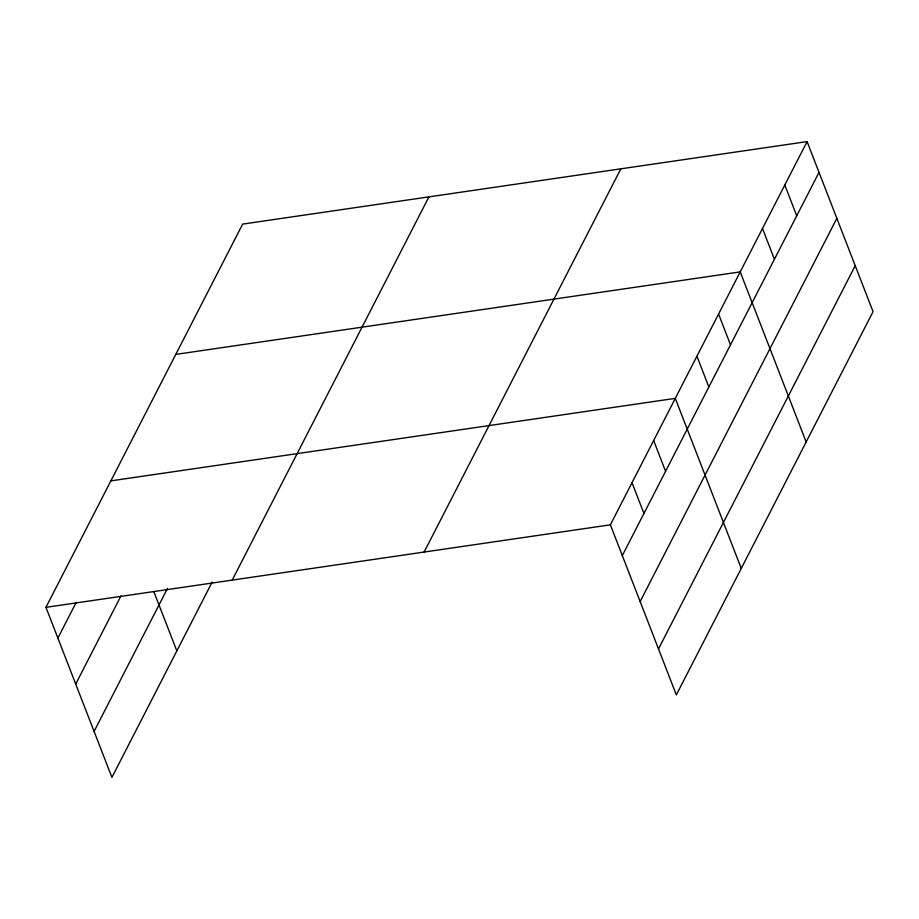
<?xml version="1.0" encoding="UTF-8"?>
<svg xmlns="http://www.w3.org/2000/svg" width="919" height="919" viewBox="0 0 919 919"><rect width="100%" height="100%" fill="white"/><g stroke="black" fill="none" stroke-linecap="round" stroke-linejoin="round"><path stroke-width="1.38" d="M212.232 581.945L111.911 777.394L45.95 607.333L242.662 224.098L807.089 141.606L873.05 311.667L676.338 694.902L610.377 524.829L807.089 141.606M57.886 638.096L76.243 602.324M75.714 684.069L120.952 595.926M94.083 731.421L167.522 588.355M232.208 580.107L428.92 196.884M424.118 552.055L620.83 168.832M622.312 555.593L819.024 172.37M640.141 601.566L836.853 218.343M658.509 648.929L855.221 265.706M175.782 354.401L740.209 271.898L806.17 441.97M110.866 480.867L675.293 398.364L741.254 568.436M45.95 607.333L610.377 524.829M784.792 185.041L796.727 215.804M762.494 228.475L774.43 259.238M718.566 314.057L730.502 344.82M696.924 356.216L708.859 386.979M653.65 440.523L665.586 471.286M632.008 482.67L643.943 513.445M153.898 591.802L176.827 650.928"/></g></svg>
